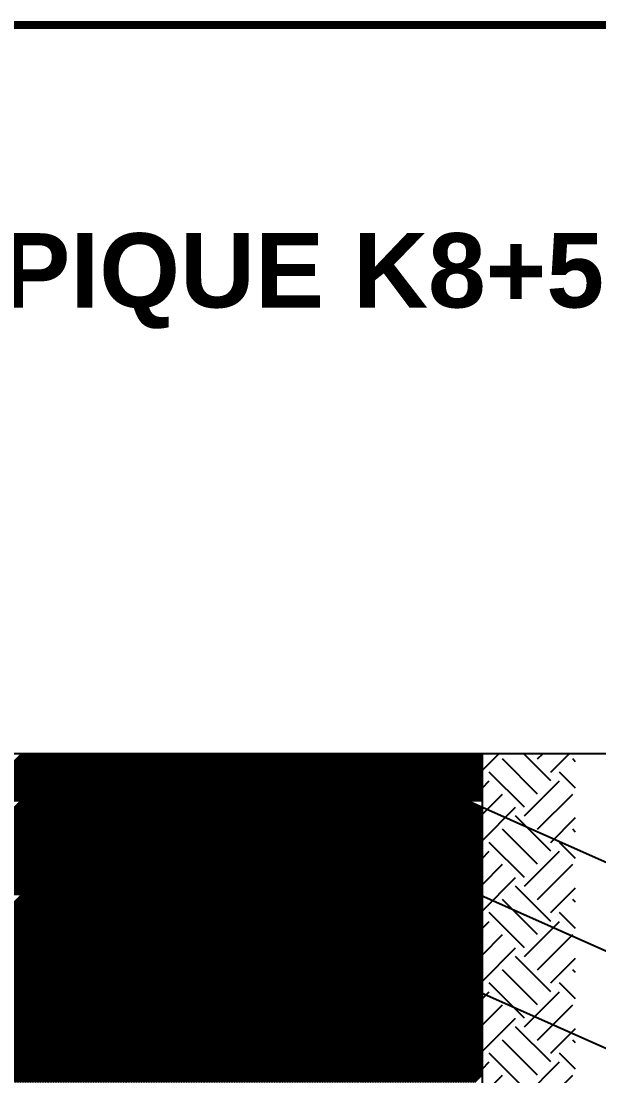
# Model space of a CAD drawing. Extents: x 2 to 26, y 2 to 19.6.
# Drawn here: x 14.13 to 17.82, y 12.88 to 19.61 of the extents above; entities that cross this region are included whole.
import ezdxf

# ---------------------------------------------------------------- set-up
doc = ezdxf.new("R2010")
doc.units = 0
doc.header["$MEASUREMENT"] = 0
doc.layers.get('0').update_dxf_attribs({"linetype": 'CONTINUOUS'})
doc.layers.add('COTAS', color=7, linetype='CONTINUOUS')
doc.layers.add('SELLO', color=7, linetype='CONTINUOUS')
doc.styles.add('NEGRILLA', font='sasb____')

# ---------------------------------------------------------------- blocks, each defined once
blk = doc.blocks.new('*X7')
at = {"color": 0}
for p, q in [((17.0724, 14.8274), (17.1817, 14.9366)), ((17.4273, 14.6771), (17.2028, 14.9016)), ((17.5115, 14.7613), (17.3362, 14.9366)), ((17.4273, 14.9016), (17.4623, 14.9366)), ((17.5115, 14.8174), (17.6307, 14.9366)), ((17.67, 14.8834), (17.6518, 14.9016)), ((17.0724, 14.7151), (17.1186, 14.7613)), ((17.3431, 14.5929), (17.1186, 14.8174)), ((17.3431, 14.5368), (17.5676, 14.7613)), ((17.67, 14.7151), (17.5676, 14.8174)), ((17.0724, 14.5467), (17.2028, 14.6771)), ((17.4273, 14.4526), (17.6518, 14.6771)), ((17.0724, 14.3783), (17.287, 14.5929)), ((17.5115, 14.3123), (17.287, 14.5368)), ((17.5115, 14.3684), (17.67, 14.5269)), ((17.4273, 14.2281), (17.2028, 14.4526)), ((17.67, 14.4344), (17.6518, 14.4526)), ((17.3431, 14.1439), (17.1186, 14.3684)), ((17.67, 14.266), (17.5676, 14.3684)), ((17.0724, 14.2661), (17.1186, 14.3123)), ((17.3431, 14.0878), (17.5676, 14.3123)), ((17.0724, 14.0977), (17.2028, 14.2281)), ((17.4273, 14.0036), (17.6518, 14.2281)), ((17.0724, 13.9293), (17.287, 14.1439)), ((17.5115, 13.8633), (17.287, 14.0878)), ((17.5115, 13.9194), (17.67, 14.0779)), ((17.4273, 13.7791), (17.2028, 14.0036)), ((17.67, 13.9854), (17.6518, 14.0036)), ((17.3431, 13.6949), (17.1186, 13.9194)), ((17.67, 13.817), (17.5676, 13.9194)), ((17.0724, 13.8171), (17.1186, 13.8633)), ((17.3431, 13.6388), (17.5676, 13.8633)), ((17.0724, 13.6487), (17.2028, 13.7791)), ((17.4273, 13.5546), (17.6518, 13.7791)), ((17.0724, 13.4803), (17.287, 13.6949)), ((17.5115, 13.4143), (17.287, 13.6388)), ((17.5115, 13.4704), (17.67, 13.6289)), ((17.4273, 13.3301), (17.2028, 13.5546)), ((17.67, 13.5364), (17.6518, 13.5546)), ((17.0724, 13.3681), (17.1186, 13.4143)), ((17.3431, 13.2459), (17.1186, 13.4704)), ((17.3431, 13.1898), (17.5676, 13.4143)), ((17.67, 13.368), (17.5676, 13.4704)), ((17.0724, 13.1997), (17.2028, 13.3301)), ((17.4273, 13.1056), (17.6518, 13.3301)), ((17.0724, 13.0313), (17.287, 13.2459)), ((17.5115, 12.9652), (17.287, 13.1898)), ((17.5115, 13.0214), (17.67, 13.1799)), ((17.4273, 12.8811), (17.2028, 13.1056)), ((17.67, 13.0874), (17.6518, 13.1056)), ((17.3431, 12.7969), (17.1186, 13.0214)), ((17.67, 12.919), (17.5676, 13.0214)), ((17.0724, 12.919), (17.1186, 12.9652)), ((17.3431, 12.7407), (17.5676, 12.9652)), ((17.0724, 12.7507), (17.2028, 12.8811)), ((17.4273, 12.6565), (17.6518, 12.8811))]:
    blk.add_line(p, q, dxfattribs=at)
blk = doc.blocks.new('*X14')
at = {"color": 0}
for p, q in [((13.8305, 14.6366), (14.1305, 14.9366)), ((13.8411, 14.6366), (14.1411, 14.9366)), ((13.8517, 14.6366), (14.1517, 14.9366)), ((13.8623, 14.6366), (14.1623, 14.9366)), ((13.8729, 14.6366), (14.1729, 14.9366)), ((13.8835, 14.6366), (14.1835, 14.9366)), ((13.8941, 14.6366), (14.1941, 14.9366)), ((13.9047, 14.6366), (14.2047, 14.9366)), ((13.9154, 14.6366), (14.2154, 14.9366)), ((13.926, 14.6366), (14.226, 14.9366)), ((13.9366, 14.6366), (14.2366, 14.9366)), ((13.9472, 14.6366), (14.2472, 14.9366)), ((13.9578, 14.6366), (14.2578, 14.9366)), ((13.9684, 14.6366), (14.2684, 14.9366)), ((13.979, 14.6366), (14.279, 14.9366)), ((13.9896, 14.6366), (14.2896, 14.9366)), ((14.0002, 14.6366), (14.3002, 14.9366)), ((14.0108, 14.6366), (14.3108, 14.9366)), ((14.0214, 14.6366), (14.3214, 14.9366)), ((14.032, 14.6366), (14.332, 14.9366)), ((14.0426, 14.6366), (14.3426, 14.9366)), ((14.0532, 14.6366), (14.3532, 14.9366)), ((14.0638, 14.6366), (14.3638, 14.9366)), ((14.0745, 14.6366), (14.3745, 14.9366)), ((14.0851, 14.6366), (14.3851, 14.9366)), ((14.0957, 14.6366), (14.3957, 14.9366)), ((14.1063, 14.6366), (14.4063, 14.9366)), ((14.1169, 14.6366), (14.4169, 14.9366)), ((14.1275, 14.6366), (14.4275, 14.9366)), ((14.1381, 14.6366), (14.4381, 14.9366)), ((14.1487, 14.6366), (14.4487, 14.9366)), ((14.1593, 14.6366), (14.4593, 14.9366)), ((14.1699, 14.6366), (14.4699, 14.9366)), ((14.1805, 14.6366), (14.4805, 14.9366)), ((14.1911, 14.6366), (14.4911, 14.9366)), ((14.2017, 14.6366), (14.5017, 14.9366)), ((14.2123, 14.6366), (14.5123, 14.9366)), ((14.2229, 14.6366), (14.5229, 14.9366)), ((14.2336, 14.6366), (14.5336, 14.9366)), ((14.2442, 14.6366), (14.5442, 14.9366)), ((14.2548, 14.6366), (14.5548, 14.9366)), ((14.2654, 14.6366), (14.5654, 14.9366)), ((14.276, 14.6366), (14.576, 14.9366)), ((14.2866, 14.6366), (14.5866, 14.9366)), ((14.2972, 14.6366), (14.5972, 14.9366)), ((14.3078, 14.6366), (14.6078, 14.9366)), ((14.3184, 14.6366), (14.6184, 14.9366)), ((14.329, 14.6366), (14.629, 14.9366)), ((14.3396, 14.6366), (14.6396, 14.9366)), ((14.3502, 14.6366), (14.6502, 14.9366)), ((14.3608, 14.6366), (14.6608, 14.9366)), ((14.3714, 14.6366), (14.6714, 14.9366)), ((14.382, 14.6366), (14.682, 14.9366)), ((14.3927, 14.6366), (14.6927, 14.9366)), ((14.4033, 14.6366), (14.7033, 14.9366)), ((14.4139, 14.6366), (14.7139, 14.9366)), ((14.4245, 14.6366), (14.7245, 14.9366)), ((14.4351, 14.6366), (14.7351, 14.9366)), ((14.4457, 14.6366), (14.7457, 14.9366)), ((14.4563, 14.6366), (14.7563, 14.9366)), ((14.4669, 14.6366), (14.7669, 14.9366)), ((14.4775, 14.6366), (14.7775, 14.9366)), ((14.4881, 14.6366), (14.7881, 14.9366)), ((14.4987, 14.6366), (14.7987, 14.9366)), ((14.5093, 14.6366), (14.8093, 14.9366)), ((14.5199, 14.6366), (14.8199, 14.9366)), ((14.5305, 14.6366), (14.8305, 14.9366)), ((14.5411, 14.6366), (14.8411, 14.9366)), ((14.5518, 14.6366), (14.8518, 14.9366)), ((14.5624, 14.6366), (14.8624, 14.9366)), ((14.573, 14.6366), (14.873, 14.9366)), ((14.5836, 14.6366), (14.8836, 14.9366)), ((14.5942, 14.6366), (14.8942, 14.9366)), ((14.6048, 14.6366), (14.9048, 14.9366)), ((14.6154, 14.6366), (14.9154, 14.9366)), ((14.626, 14.6366), (14.926, 14.9366)), ((14.6366, 14.6366), (14.9366, 14.9366)), ((14.6472, 14.6366), (14.9472, 14.9366)), ((14.6578, 14.6366), (14.9578, 14.9366)), ((14.6684, 14.6366), (14.9684, 14.9366)), ((14.679, 14.6366), (14.979, 14.9366)), ((14.6896, 14.6366), (14.9896, 14.9366)), ((14.7002, 14.6366), (15.0002, 14.9366)), ((14.7109, 14.6366), (15.0109, 14.9366)), ((14.7215, 14.6366), (15.0215, 14.9366)), ((14.7321, 14.6366), (15.0321, 14.9366)), ((14.7427, 14.6366), (15.0427, 14.9366)), ((14.7533, 14.6366), (15.0533, 14.9366)), ((14.7639, 14.6366), (15.0639, 14.9366)), ((14.7745, 14.6366), (15.0745, 14.9366)), ((14.7851, 14.6366), (15.0851, 14.9366)), ((14.7957, 14.6366), (15.0957, 14.9366)), ((14.8063, 14.6366), (15.1063, 14.9366)), ((14.8169, 14.6366), (15.1169, 14.9366)), ((14.8275, 14.6366), (15.1275, 14.9366)), ((14.8381, 14.6366), (15.1381, 14.9366)), ((14.8487, 14.6366), (15.1487, 14.9366)), ((14.8593, 14.6366), (15.1593, 14.9366)), ((14.8699, 14.6366), (15.1699, 14.9366)), ((14.8806, 14.6366), (15.1806, 14.9366)), ((14.8912, 14.6366), (15.1912, 14.9366)), ((14.9018, 14.6366), (15.2018, 14.9366)), ((14.9124, 14.6366), (15.2124, 14.9366)), ((14.923, 14.6366), (15.223, 14.9366)), ((14.9336, 14.6366), (15.2336, 14.9366)), ((14.9442, 14.6366), (15.2442, 14.9366)), ((14.9548, 14.6366), (15.2548, 14.9366)), ((14.9654, 14.6366), (15.2654, 14.9366)), ((14.976, 14.6366), (15.276, 14.9366)), ((14.9866, 14.6366), (15.2866, 14.9366)), ((14.9972, 14.6366), (15.2972, 14.9366)), ((15.0078, 14.6366), (15.3078, 14.9366)), ((15.0184, 14.6366), (15.3184, 14.9366)), ((15.029, 14.6366), (15.329, 14.9366)), ((15.0397, 14.6366), (15.3397, 14.9366)), ((15.0503, 14.6366), (15.3503, 14.9366)), ((15.0609, 14.6366), (15.3609, 14.9366)), ((15.0715, 14.6366), (15.3715, 14.9366)), ((15.0821, 14.6366), (15.3821, 14.9366)), ((15.0927, 14.6366), (15.3927, 14.9366)), ((15.1033, 14.6366), (15.4033, 14.9366)), ((15.1139, 14.6366), (15.4139, 14.9366)), ((15.1245, 14.6366), (15.4245, 14.9366)), ((15.1351, 14.6366), (15.4351, 14.9366)), ((15.1457, 14.6366), (15.4457, 14.9366)), ((15.1563, 14.6366), (15.4563, 14.9366)), ((15.1669, 14.6366), (15.4669, 14.9366)), ((15.1775, 14.6366), (15.4775, 14.9366)), ((15.1881, 14.6366), (15.4881, 14.9366)), ((15.1988, 14.6366), (15.4988, 14.9366)), ((15.2094, 14.6366), (15.5094, 14.9366)), ((15.22, 14.6366), (15.52, 14.9366)), ((15.2306, 14.6366), (15.5306, 14.9366)), ((15.2412, 14.6366), (15.5412, 14.9366)), ((15.2518, 14.6366), (15.5518, 14.9366)), ((15.2624, 14.6366), (15.5624, 14.9366)), ((15.273, 14.6366), (15.573, 14.9366)), ((15.2836, 14.6366), (15.5836, 14.9366)), ((15.2942, 14.6366), (15.5942, 14.9366)), ((15.3048, 14.6366), (15.6048, 14.9366)), ((15.3154, 14.6366), (15.6154, 14.9366)), ((15.326, 14.6366), (15.626, 14.9366)), ((15.3366, 14.6366), (15.6366, 14.9366)), ((15.3472, 14.6366), (15.6472, 14.9366)), ((15.3579, 14.6366), (15.6579, 14.9366)), ((15.3685, 14.6366), (15.6685, 14.9366)), ((15.3791, 14.6366), (15.6791, 14.9366)), ((15.3897, 14.6366), (15.6897, 14.9366)), ((15.4003, 14.6366), (15.7003, 14.9366)), ((15.4109, 14.6366), (15.7109, 14.9366)), ((15.4215, 14.6366), (15.7215, 14.9366)), ((15.4321, 14.6366), (15.7321, 14.9366)), ((15.4427, 14.6366), (15.7427, 14.9366)), ((15.4533, 14.6366), (15.7533, 14.9366)), ((15.4639, 14.6366), (15.7639, 14.9366)), ((15.4745, 14.6366), (15.7745, 14.9366)), ((15.4851, 14.6366), (15.7851, 14.9366)), ((15.4957, 14.6366), (15.7957, 14.9366)), ((15.5063, 14.6366), (15.8063, 14.9366)), ((15.517, 14.6366), (15.817, 14.9366)), ((15.5276, 14.6366), (15.8276, 14.9366)), ((15.5382, 14.6366), (15.8382, 14.9366)), ((15.5488, 14.6366), (15.8488, 14.9366)), ((15.5594, 14.6366), (15.8594, 14.9366)), ((15.57, 14.6366), (15.87, 14.9366)), ((15.5806, 14.6366), (15.8806, 14.9366)), ((15.5912, 14.6366), (15.8912, 14.9366)), ((15.6018, 14.6366), (15.9018, 14.9366)), ((15.6124, 14.6366), (15.9124, 14.9366)), ((15.623, 14.6366), (15.923, 14.9366)), ((15.6336, 14.6366), (15.9336, 14.9366)), ((15.6442, 14.6366), (15.9442, 14.9366)), ((15.6548, 14.6366), (15.9548, 14.9366)), ((15.6654, 14.6366), (15.9654, 14.9366)), ((15.6761, 14.6366), (15.9761, 14.9366)), ((15.6867, 14.6366), (15.9867, 14.9366)), ((15.6973, 14.6366), (15.9973, 14.9366)), ((15.7079, 14.6366), (16.0079, 14.9366)), ((15.7185, 14.6366), (16.0185, 14.9366)), ((15.7291, 14.6366), (16.0291, 14.9366)), ((15.7397, 14.6366), (16.0397, 14.9366)), ((15.7503, 14.6366), (16.0503, 14.9366)), ((15.7609, 14.6366), (16.0609, 14.9366)), ((15.7715, 14.6366), (16.0715, 14.9366)), ((15.7821, 14.6366), (16.0821, 14.9366)), ((15.7927, 14.6366), (16.0927, 14.9366)), ((15.8033, 14.6366), (16.1033, 14.9366)), ((15.8139, 14.6366), (16.1139, 14.9366)), ((15.8245, 14.6366), (16.1245, 14.9366)), ((15.8352, 14.6366), (16.1352, 14.9366)), ((15.8458, 14.6366), (16.1458, 14.9366)), ((15.8564, 14.6366), (16.1564, 14.9366)), ((15.867, 14.6366), (16.167, 14.9366)), ((15.8776, 14.6366), (16.1776, 14.9366)), ((15.8882, 14.6366), (16.1882, 14.9366)), ((15.8988, 14.6366), (16.1988, 14.9366)), ((15.9094, 14.6366), (16.2094, 14.9366)), ((15.92, 14.6366), (16.22, 14.9366)), ((15.9306, 14.6366), (16.2306, 14.9366)), ((15.9412, 14.6366), (16.2412, 14.9366)), ((15.9518, 14.6366), (16.2518, 14.9366)), ((15.9624, 14.6366), (16.2624, 14.9366)), ((15.973, 14.6366), (16.273, 14.9366)), ((15.9836, 14.6366), (16.2836, 14.9366)), ((15.9942, 14.6366), (16.2942, 14.9366)), ((16.0049, 14.6366), (16.3049, 14.9366)), ((16.0155, 14.6366), (16.3155, 14.9366)), ((16.0261, 14.6366), (16.3261, 14.9366)), ((16.0367, 14.6366), (16.3367, 14.9366)), ((16.0473, 14.6366), (16.3473, 14.9366)), ((16.0579, 14.6366), (16.3579, 14.9366)), ((16.0685, 14.6366), (16.3685, 14.9366)), ((16.0791, 14.6366), (16.3791, 14.9366)), ((16.0897, 14.6366), (16.3897, 14.9366)), ((16.1003, 14.6366), (16.4003, 14.9366)), ((16.1109, 14.6366), (16.4109, 14.9366)), ((16.1215, 14.6366), (16.4215, 14.9366)), ((16.1321, 14.6366), (16.4321, 14.9366)), ((16.1427, 14.6366), (16.4427, 14.9366)), ((16.1533, 14.6366), (16.4533, 14.9366)), ((16.164, 14.6366), (16.464, 14.9366)), ((16.1746, 14.6366), (16.4746, 14.9366)), ((16.1852, 14.6366), (16.4852, 14.9366)), ((16.1958, 14.6366), (16.4958, 14.9366)), ((16.2064, 14.6366), (16.5064, 14.9366)), ((16.217, 14.6366), (16.517, 14.9366)), ((16.2276, 14.6366), (16.5276, 14.9366)), ((16.2382, 14.6366), (16.5382, 14.9366)), ((16.2488, 14.6366), (16.5488, 14.9366)), ((16.2594, 14.6366), (16.5594, 14.9366)), ((16.27, 14.6366), (16.57, 14.9366)), ((16.2806, 14.6366), (16.5806, 14.9366)), ((16.2912, 14.6366), (16.5912, 14.9366)), ((16.3018, 14.6366), (16.6018, 14.9366)), ((16.3124, 14.6366), (16.6124, 14.9366)), ((16.3231, 14.6366), (16.6231, 14.9366)), ((16.3337, 14.6366), (16.6337, 14.9366)), ((16.3443, 14.6366), (16.6443, 14.9366)), ((16.3549, 14.6366), (16.6549, 14.9366)), ((16.3655, 14.6366), (16.6655, 14.9366)), ((16.3761, 14.6366), (16.6761, 14.9366)), ((16.3867, 14.6366), (16.6867, 14.9366)), ((16.3973, 14.6366), (16.6973, 14.9366)), ((16.4079, 14.6366), (16.7079, 14.9366)), ((16.4185, 14.6366), (16.7185, 14.9366)), ((16.4291, 14.6366), (16.7291, 14.9366)), ((16.4397, 14.6366), (16.7397, 14.9366)), ((16.4503, 14.6366), (16.7503, 14.9366)), ((16.4609, 14.6366), (16.7609, 14.9366)), ((16.4715, 14.6366), (16.7715, 14.9366)), ((16.4822, 14.6366), (16.7822, 14.9366)), ((16.4928, 14.6366), (16.7928, 14.9366)), ((16.5034, 14.6366), (16.8034, 14.9366)), ((16.514, 14.6366), (16.814, 14.9366)), ((16.5246, 14.6366), (16.8246, 14.9366)), ((16.5352, 14.6366), (16.8352, 14.9366)), ((16.5458, 14.6366), (16.8458, 14.9366)), ((16.5564, 14.6366), (16.8564, 14.9366)), ((16.567, 14.6366), (16.867, 14.9366)), ((16.5776, 14.6366), (16.8776, 14.9366)), ((16.5882, 14.6366), (16.8882, 14.9366)), ((16.5988, 14.6366), (16.8988, 14.9366)), ((16.6094, 14.6366), (16.9094, 14.9366)), ((16.62, 14.6366), (16.92, 14.9366)), ((16.6306, 14.6366), (16.9306, 14.9366)), ((16.6413, 14.6366), (16.9413, 14.9366)), ((16.6519, 14.6366), (16.9519, 14.9366)), ((16.6625, 14.6366), (16.9625, 14.9366)), ((16.6731, 14.6366), (16.9731, 14.9366)), ((16.6837, 14.6366), (16.9837, 14.9366)), ((16.6943, 14.6366), (16.9943, 14.9366)), ((16.7049, 14.6366), (17.0049, 14.9366)), ((16.7155, 14.6366), (17.0155, 14.9366)), ((16.7261, 14.6366), (17.0261, 14.9366)), ((16.7367, 14.6366), (17.0367, 14.9366)), ((16.7473, 14.6366), (17.0473, 14.9366)), ((16.7579, 14.6366), (17.0579, 14.9366)), ((16.7685, 14.6366), (17.0685, 14.9366)), ((16.7791, 14.6366), (17.0724, 14.9299)), ((16.7897, 14.6366), (17.0724, 14.9193)), ((16.8004, 14.6366), (17.0724, 14.9087)), ((16.811, 14.6366), (17.0724, 14.8981)), ((16.8216, 14.6366), (17.0724, 14.8875)), ((16.8322, 14.6366), (17.0724, 14.8769)), ((16.8428, 14.6366), (17.0724, 14.8662)), ((16.8534, 14.6366), (17.0724, 14.8556)), ((16.864, 14.6366), (17.0724, 14.845)), ((16.8746, 14.6366), (17.0724, 14.8344)), ((16.8852, 14.6366), (17.0724, 14.8238)), ((16.8958, 14.6366), (17.0724, 14.8132)), ((16.9064, 14.6366), (17.0724, 14.8026)), ((16.917, 14.6366), (17.0724, 14.792)), ((16.9276, 14.6366), (17.0724, 14.7814)), ((16.9382, 14.6366), (17.0724, 14.7708)), ((16.9488, 14.6366), (17.0724, 14.7602)), ((16.9594, 14.6366), (17.0724, 14.7496)), ((16.9701, 14.6366), (17.0724, 14.739)), ((16.9807, 14.6366), (17.0724, 14.7284)), ((16.9913, 14.6366), (17.0724, 14.7178)), ((17.0019, 14.6366), (17.0724, 14.7071)), ((17.0125, 14.6366), (17.0724, 14.6965)), ((17.0231, 14.6366), (17.0724, 14.6859)), ((17.0337, 14.6366), (17.0724, 14.6753)), ((17.0443, 14.6366), (17.0724, 14.6647)), ((17.0549, 14.6366), (17.0724, 14.6541)), ((17.0655, 14.6366), (17.0724, 14.6435))]:
    blk.add_line(p, q, dxfattribs=at)
blk = doc.blocks.new('*X15')
at = {"color": 0}
for p, q in [((13.5301, 14.0392), (14.1275, 14.6366)), ((13.5381, 14.0366), (14.1381, 14.6366)), ((13.5487, 14.0366), (14.1487, 14.6366)), ((13.5593, 14.0366), (14.1593, 14.6366)), ((13.5699, 14.0366), (14.1699, 14.6366)), ((13.5805, 14.0366), (14.1805, 14.6366)), ((13.5911, 14.0366), (14.1911, 14.6366)), ((13.6017, 14.0366), (14.2017, 14.6366)), ((13.6123, 14.0366), (14.2123, 14.6366)), ((13.6229, 14.0366), (14.2229, 14.6366)), ((13.6336, 14.0366), (14.2336, 14.6366)), ((13.6442, 14.0366), (14.2442, 14.6366)), ((13.6548, 14.0366), (14.2548, 14.6366)), ((13.6654, 14.0366), (14.2654, 14.6366)), ((13.676, 14.0366), (14.276, 14.6366)), ((13.6866, 14.0366), (14.2866, 14.6366)), ((13.6972, 14.0366), (14.2972, 14.6366)), ((13.7078, 14.0366), (14.3078, 14.6366)), ((13.7184, 14.0366), (14.3184, 14.6366)), ((13.729, 14.0366), (14.329, 14.6366)), ((13.7396, 14.0366), (14.3396, 14.6366)), ((13.7502, 14.0366), (14.3502, 14.6366)), ((13.7608, 14.0366), (14.3608, 14.6366)), ((13.7714, 14.0366), (14.3714, 14.6366)), ((13.782, 14.0366), (14.382, 14.6366)), ((13.7927, 14.0366), (14.3927, 14.6366)), ((13.8033, 14.0366), (14.4033, 14.6366)), ((13.8139, 14.0366), (14.4139, 14.6366)), ((13.8245, 14.0366), (14.4245, 14.6366)), ((13.8351, 14.0366), (14.4351, 14.6366)), ((13.8457, 14.0366), (14.4457, 14.6366)), ((13.8563, 14.0366), (14.4563, 14.6366)), ((13.8669, 14.0366), (14.4669, 14.6366)), ((13.8775, 14.0366), (14.4775, 14.6366)), ((13.8881, 14.0366), (14.4881, 14.6366)), ((13.8987, 14.0366), (14.4987, 14.6366)), ((13.9093, 14.0366), (14.5093, 14.6366)), ((13.9199, 14.0366), (14.5199, 14.6366)), ((13.9305, 14.0366), (14.5305, 14.6366)), ((13.9411, 14.0366), (14.5411, 14.6366)), ((13.9518, 14.0366), (14.5518, 14.6366)), ((13.9624, 14.0366), (14.5624, 14.6366)), ((13.973, 14.0366), (14.573, 14.6366)), ((13.9836, 14.0366), (14.5836, 14.6366)), ((13.9942, 14.0366), (14.5942, 14.6366)), ((14.0048, 14.0366), (14.6048, 14.6366)), ((14.0154, 14.0366), (14.6154, 14.6366)), ((14.026, 14.0366), (14.626, 14.6366)), ((14.0366, 14.0366), (14.6366, 14.6366)), ((14.0472, 14.0366), (14.6472, 14.6366)), ((14.0578, 14.0366), (14.6578, 14.6366)), ((14.0684, 14.0366), (14.6684, 14.6366)), ((14.079, 14.0366), (14.679, 14.6366)), ((14.0896, 14.0366), (14.6896, 14.6366)), ((14.1002, 14.0366), (14.7002, 14.6366)), ((14.1109, 14.0366), (14.7109, 14.6366)), ((14.1215, 14.0366), (14.7215, 14.6366)), ((14.1321, 14.0366), (14.7321, 14.6366)), ((14.1427, 14.0366), (14.7427, 14.6366)), ((14.1533, 14.0366), (14.7533, 14.6366)), ((14.1639, 14.0366), (14.7639, 14.6366)), ((14.1745, 14.0366), (14.7745, 14.6366)), ((14.1851, 14.0366), (14.7851, 14.6366)), ((14.1957, 14.0366), (14.7957, 14.6366)), ((14.2063, 14.0366), (14.8063, 14.6366)), ((14.2169, 14.0366), (14.8169, 14.6366)), ((14.2275, 14.0366), (14.8275, 14.6366)), ((14.2381, 14.0366), (14.8381, 14.6366)), ((14.2487, 14.0366), (14.8487, 14.6366)), ((14.2593, 14.0366), (14.8593, 14.6366)), ((14.2699, 14.0366), (14.8699, 14.6366)), ((14.2806, 14.0366), (14.8806, 14.6366)), ((14.2912, 14.0366), (14.8912, 14.6366)), ((14.3018, 14.0366), (14.9018, 14.6366)), ((14.3124, 14.0366), (14.9124, 14.6366)), ((14.323, 14.0366), (14.923, 14.6366)), ((14.3336, 14.0366), (14.9336, 14.6366)), ((14.3442, 14.0366), (14.9442, 14.6366)), ((14.3548, 14.0366), (14.9548, 14.6366)), ((14.3654, 14.0366), (14.9654, 14.6366)), ((14.376, 14.0366), (14.976, 14.6366)), ((14.3866, 14.0366), (14.9866, 14.6366)), ((14.3972, 14.0366), (14.9972, 14.6366)), ((14.4078, 14.0366), (15.0078, 14.6366)), ((14.4184, 14.0366), (15.0184, 14.6366)), ((14.429, 14.0366), (15.029, 14.6366)), ((14.4397, 14.0366), (15.0397, 14.6366)), ((14.4503, 14.0366), (15.0503, 14.6366)), ((14.4609, 14.0366), (15.0609, 14.6366)), ((14.4715, 14.0366), (15.0715, 14.6366)), ((14.4821, 14.0366), (15.0821, 14.6366)), ((14.4927, 14.0366), (15.0927, 14.6366)), ((14.5033, 14.0366), (15.1033, 14.6366)), ((14.5139, 14.0366), (15.1139, 14.6366)), ((14.5245, 14.0366), (15.1245, 14.6366)), ((14.5351, 14.0366), (15.1351, 14.6366)), ((14.5457, 14.0366), (15.1457, 14.6366)), ((14.5563, 14.0366), (15.1563, 14.6366)), ((14.5669, 14.0366), (15.1669, 14.6366)), ((14.5775, 14.0366), (15.1775, 14.6366)), ((14.5881, 14.0366), (15.1881, 14.6366)), ((14.5988, 14.0366), (15.1988, 14.6366)), ((14.6094, 14.0366), (15.2094, 14.6366)), ((14.62, 14.0366), (15.22, 14.6366)), ((14.6306, 14.0366), (15.2306, 14.6366)), ((14.6412, 14.0366), (15.2412, 14.6366)), ((14.6518, 14.0366), (15.2518, 14.6366)), ((14.6624, 14.0366), (15.2624, 14.6366)), ((14.673, 14.0366), (15.273, 14.6366)), ((14.6836, 14.0366), (15.2836, 14.6366)), ((14.6942, 14.0366), (15.2942, 14.6366)), ((14.7048, 14.0366), (15.3048, 14.6366)), ((14.7154, 14.0366), (15.3154, 14.6366)), ((14.726, 14.0366), (15.326, 14.6366)), ((14.7366, 14.0366), (15.3366, 14.6366)), ((14.7472, 14.0366), (15.3472, 14.6366)), ((14.7579, 14.0366), (15.3579, 14.6366)), ((14.7685, 14.0366), (15.3685, 14.6366)), ((14.7791, 14.0366), (15.3791, 14.6366)), ((14.7897, 14.0366), (15.3897, 14.6366)), ((14.8003, 14.0366), (15.4003, 14.6366)), ((14.8109, 14.0366), (15.4109, 14.6366)), ((14.8215, 14.0366), (15.4215, 14.6366)), ((14.8321, 14.0366), (15.4321, 14.6366)), ((14.8427, 14.0366), (15.4427, 14.6366)), ((14.8533, 14.0366), (15.4533, 14.6366)), ((14.8639, 14.0366), (15.4639, 14.6366)), ((14.8745, 14.0366), (15.4745, 14.6366)), ((14.8851, 14.0366), (15.4851, 14.6366)), ((14.8957, 14.0366), (15.4957, 14.6366)), ((14.9063, 14.0366), (15.5063, 14.6366)), ((14.917, 14.0366), (15.517, 14.6366)), ((14.9276, 14.0366), (15.5276, 14.6366)), ((14.9382, 14.0366), (15.5382, 14.6366)), ((14.9488, 14.0366), (15.5488, 14.6366)), ((14.9594, 14.0366), (15.5594, 14.6366)), ((14.97, 14.0366), (15.57, 14.6366)), ((14.9806, 14.0366), (15.5806, 14.6366)), ((14.9912, 14.0366), (15.5912, 14.6366)), ((15.0018, 14.0366), (15.6018, 14.6366)), ((15.0124, 14.0366), (15.6124, 14.6366)), ((15.023, 14.0366), (15.623, 14.6366)), ((15.0336, 14.0366), (15.6336, 14.6366)), ((15.0442, 14.0366), (15.6442, 14.6366)), ((15.0548, 14.0366), (15.6548, 14.6366)), ((15.0654, 14.0366), (15.6654, 14.6366)), ((15.0761, 14.0366), (15.6761, 14.6366)), ((15.0867, 14.0366), (15.6867, 14.6366)), ((15.0973, 14.0366), (15.6973, 14.6366)), ((15.1079, 14.0366), (15.7079, 14.6366)), ((15.1185, 14.0366), (15.7185, 14.6366)), ((15.1291, 14.0366), (15.7291, 14.6366)), ((15.1397, 14.0366), (15.7397, 14.6366)), ((15.1503, 14.0366), (15.7503, 14.6366)), ((15.1609, 14.0366), (15.7609, 14.6366)), ((15.1715, 14.0366), (15.7715, 14.6366)), ((15.1821, 14.0366), (15.7821, 14.6366)), ((15.1927, 14.0366), (15.7927, 14.6366)), ((15.2033, 14.0366), (15.8033, 14.6366)), ((15.2139, 14.0366), (15.8139, 14.6366)), ((15.2245, 14.0366), (15.8245, 14.6366)), ((15.2352, 14.0366), (15.8352, 14.6366)), ((15.2458, 14.0366), (15.8458, 14.6366)), ((15.2564, 14.0366), (15.8564, 14.6366)), ((15.267, 14.0366), (15.867, 14.6366)), ((15.2776, 14.0366), (15.8776, 14.6366)), ((15.2882, 14.0366), (15.8882, 14.6366)), ((15.2988, 14.0366), (15.8988, 14.6366)), ((15.3094, 14.0366), (15.9094, 14.6366)), ((15.32, 14.0366), (15.92, 14.6366)), ((15.3306, 14.0366), (15.9306, 14.6366)), ((15.3412, 14.0366), (15.9412, 14.6366)), ((15.3518, 14.0366), (15.9518, 14.6366)), ((15.3624, 14.0366), (15.9624, 14.6366)), ((15.373, 14.0366), (15.973, 14.6366)), ((15.3836, 14.0366), (15.9836, 14.6366)), ((15.3942, 14.0366), (15.9942, 14.6366)), ((15.4049, 14.0366), (16.0049, 14.6366)), ((15.4155, 14.0366), (16.0155, 14.6366)), ((15.4261, 14.0366), (16.0261, 14.6366)), ((15.4367, 14.0366), (16.0367, 14.6366)), ((15.4473, 14.0366), (16.0473, 14.6366)), ((15.4579, 14.0366), (16.0579, 14.6366)), ((15.4685, 14.0366), (16.0685, 14.6366)), ((15.4791, 14.0366), (16.0791, 14.6366)), ((15.4897, 14.0366), (16.0897, 14.6366)), ((15.5003, 14.0366), (16.1003, 14.6366)), ((15.5109, 14.0366), (16.1109, 14.6366)), ((15.5215, 14.0366), (16.1215, 14.6366)), ((15.5321, 14.0366), (16.1321, 14.6366)), ((15.5427, 14.0366), (16.1427, 14.6366)), ((15.5533, 14.0366), (16.1533, 14.6366)), ((15.564, 14.0366), (16.164, 14.6366)), ((15.5746, 14.0366), (16.1746, 14.6366)), ((15.5852, 14.0366), (16.1852, 14.6366)), ((15.5958, 14.0366), (16.1958, 14.6366)), ((15.6064, 14.0366), (16.2064, 14.6366)), ((15.617, 14.0366), (16.217, 14.6366)), ((15.6276, 14.0366), (16.2276, 14.6366)), ((15.6382, 14.0366), (16.2382, 14.6366)), ((15.6488, 14.0366), (16.2488, 14.6366)), ((15.6594, 14.0366), (16.2594, 14.6366)), ((15.67, 14.0366), (16.27, 14.6366)), ((15.6806, 14.0366), (16.2806, 14.6366)), ((15.6912, 14.0366), (16.2912, 14.6366)), ((15.7018, 14.0366), (16.3018, 14.6366)), ((15.7124, 14.0366), (16.3124, 14.6366)), ((15.7231, 14.0366), (16.3231, 14.6366)), ((15.7337, 14.0366), (16.3337, 14.6366)), ((15.7443, 14.0366), (16.3443, 14.6366)), ((15.7549, 14.0366), (16.3549, 14.6366)), ((15.7655, 14.0366), (16.3655, 14.6366)), ((15.7761, 14.0366), (16.3761, 14.6366)), ((15.7867, 14.0366), (16.3867, 14.6366)), ((15.7973, 14.0366), (16.3973, 14.6366)), ((15.8079, 14.0366), (16.4079, 14.6366)), ((15.8185, 14.0366), (16.4185, 14.6366)), ((15.8291, 14.0366), (16.4291, 14.6366)), ((15.8397, 14.0366), (16.4397, 14.6366)), ((15.8503, 14.0366), (16.4503, 14.6366)), ((15.8609, 14.0366), (16.4609, 14.6366)), ((15.8715, 14.0366), (16.4715, 14.6366)), ((15.8822, 14.0366), (16.4822, 14.6366)), ((15.8928, 14.0366), (16.4928, 14.6366)), ((15.9034, 14.0366), (16.5034, 14.6366)), ((15.914, 14.0366), (16.514, 14.6366)), ((15.9246, 14.0366), (16.5246, 14.6366)), ((15.9352, 14.0366), (16.5352, 14.6366)), ((15.9458, 14.0366), (16.5458, 14.6366)), ((15.9564, 14.0366), (16.5564, 14.6366)), ((15.967, 14.0366), (16.567, 14.6366)), ((15.9776, 14.0366), (16.5776, 14.6366)), ((15.9882, 14.0366), (16.5882, 14.6366)), ((15.9988, 14.0366), (16.5988, 14.6366)), ((16.0094, 14.0366), (16.6094, 14.6366)), ((16.02, 14.0366), (16.62, 14.6366)), ((16.0306, 14.0366), (16.6306, 14.6366)), ((16.0413, 14.0366), (16.6413, 14.6366)), ((16.0519, 14.0366), (16.6519, 14.6366)), ((16.0625, 14.0366), (16.6625, 14.6366)), ((16.0731, 14.0366), (16.6731, 14.6366)), ((16.0837, 14.0366), (16.6837, 14.6366)), ((16.0943, 14.0366), (16.6943, 14.6366)), ((16.1049, 14.0366), (16.7049, 14.6366)), ((16.1155, 14.0366), (16.7155, 14.6366)), ((16.1261, 14.0366), (16.7261, 14.6366)), ((16.1367, 14.0366), (16.7367, 14.6366)), ((16.1473, 14.0366), (16.7473, 14.6366)), ((16.1579, 14.0366), (16.7579, 14.6366)), ((16.1685, 14.0366), (16.7685, 14.6366)), ((16.1791, 14.0366), (16.7791, 14.6366)), ((16.1897, 14.0366), (16.7897, 14.6366)), ((16.2004, 14.0366), (16.8004, 14.6366)), ((16.211, 14.0366), (16.811, 14.6366)), ((16.2216, 14.0366), (16.8216, 14.6366)), ((16.2322, 14.0366), (16.8322, 14.6366)), ((16.2428, 14.0366), (16.8428, 14.6366)), ((16.2534, 14.0366), (16.8534, 14.6366)), ((16.264, 14.0366), (16.864, 14.6366)), ((16.2746, 14.0366), (16.8746, 14.6366)), ((16.2852, 14.0366), (16.8852, 14.6366)), ((16.2958, 14.0366), (16.8958, 14.6366)), ((16.3064, 14.0366), (16.9064, 14.6366)), ((16.317, 14.0366), (16.917, 14.6366)), ((16.3276, 14.0366), (16.9276, 14.6366)), ((16.3382, 14.0366), (16.9382, 14.6366)), ((16.3488, 14.0366), (16.9488, 14.6366)), ((16.3594, 14.0366), (16.9594, 14.6366)), ((16.3701, 14.0366), (16.9701, 14.6366)), ((16.3807, 14.0366), (16.9791, 14.6351)), ((16.3913, 14.0366), (16.9865, 14.6318)), ((16.4019, 14.0366), (16.9938, 14.6285)), ((16.4125, 14.0366), (17.0011, 14.6253)), ((16.4231, 14.0366), (17.0085, 14.622)), ((16.4337, 14.0366), (17.0158, 14.6187)), ((16.4443, 14.0366), (17.0232, 14.6155)), ((16.4549, 14.0366), (17.0305, 14.6122)), ((16.4655, 14.0366), (17.0378, 14.6089)), ((16.4761, 14.0366), (17.0452, 14.6057)), ((16.4867, 14.0366), (17.0525, 14.6024)), ((16.4973, 14.0366), (17.0599, 14.5991)), ((16.5079, 14.0366), (17.0672, 14.5959)), ((16.5185, 14.0366), (17.0724, 14.5905)), ((16.5292, 14.0366), (17.0724, 14.5799)), ((16.5398, 14.0366), (17.0724, 14.5693)), ((16.5504, 14.0366), (17.0724, 14.5587)), ((16.561, 14.0366), (17.0724, 14.548)), ((16.5716, 14.0366), (17.0724, 14.5374)), ((16.5822, 14.0366), (17.0724, 14.5268)), ((16.5928, 14.0366), (17.0724, 14.5162)), ((16.6034, 14.0366), (17.0724, 14.5056)), ((16.614, 14.0366), (17.0724, 14.495)), ((16.6246, 14.0366), (17.0724, 14.4844)), ((16.6352, 14.0366), (17.0724, 14.4738)), ((16.6458, 14.0366), (17.0724, 14.4632)), ((16.6564, 14.0366), (17.0724, 14.4526)), ((16.667, 14.0366), (17.0724, 14.442)), ((16.6776, 14.0366), (17.0724, 14.4314)), ((16.6883, 14.0366), (17.0724, 14.4208)), ((16.6989, 14.0366), (17.0724, 14.4102)), ((16.7095, 14.0366), (17.0724, 14.3996)), ((16.7201, 14.0366), (17.0724, 14.3889)), ((16.7307, 14.0366), (17.0724, 14.3783)), ((16.7413, 14.0366), (17.0724, 14.3677)), ((16.7519, 14.0366), (17.0724, 14.3571)), ((16.7625, 14.0366), (17.0724, 14.3465)), ((16.7731, 14.0366), (17.0724, 14.3359)), ((16.7837, 14.0366), (17.0724, 14.3253)), ((16.7943, 14.0366), (17.0724, 14.3147)), ((16.8049, 14.0366), (17.0724, 14.3041)), ((16.8155, 14.0366), (17.0724, 14.2935)), ((16.8261, 14.0366), (17.0724, 14.2829)), ((16.8367, 14.0366), (17.0724, 14.2723)), ((16.8474, 14.0366), (17.0724, 14.2617)), ((16.858, 14.0366), (17.0724, 14.2511)), ((16.8686, 14.0366), (17.0724, 14.2405)), ((16.8792, 14.0366), (17.0724, 14.2298)), ((16.8898, 14.0366), (17.0724, 14.2192)), ((16.9004, 14.0366), (17.0724, 14.2086)), ((16.911, 14.0366), (17.0724, 14.198)), ((16.9216, 14.0366), (17.0724, 14.1874)), ((16.9322, 14.0366), (17.0724, 14.1768)), ((16.9428, 14.0366), (17.0724, 14.1662)), ((16.9534, 14.0366), (17.0724, 14.1556)), ((16.964, 14.0366), (17.0724, 14.145)), ((16.9746, 14.0366), (17.0724, 14.1344)), ((16.9852, 14.0366), (17.0724, 14.1238)), ((16.9958, 14.0366), (17.0724, 14.1132)), ((17.0065, 14.0366), (17.0724, 14.1026)), ((17.0171, 14.0366), (17.0724, 14.092)), ((17.0277, 14.0366), (17.0724, 14.0814)), ((17.0383, 14.0366), (17.0724, 14.0707)), ((17.0489, 14.0366), (17.0724, 14.0601)), ((17.0595, 14.0366), (17.0724, 14.0495)), ((17.0701, 14.0366), (17.0724, 14.0389))]:
    blk.add_line(p, q, dxfattribs=at)
blk = doc.blocks.new('*X16')
at = {"color": 0}
for p, q in [((13.5136, 12.8454), (14.7048, 14.0366)), ((13.5138, 12.8561), (14.6942, 14.0366)), ((13.5139, 12.8669), (14.6836, 14.0366)), ((13.5141, 12.8777), (14.673, 14.0366)), ((13.5142, 12.8884), (14.6624, 14.0366)), ((13.5143, 12.8992), (14.6518, 14.0366)), ((13.5145, 12.9099), (14.6412, 14.0366)), ((13.5146, 12.9207), (14.6306, 14.0366)), ((13.5148, 12.9314), (14.62, 14.0366)), ((13.5149, 12.9422), (14.6094, 14.0366)), ((13.5151, 12.9529), (14.5988, 14.0366)), ((13.5152, 12.9637), (14.5881, 14.0366)), ((13.5154, 12.9745), (14.5775, 14.0366)), ((13.5154, 12.8366), (14.7154, 14.0366)), ((13.5155, 12.9852), (14.5669, 14.0366)), ((13.5157, 12.996), (14.5563, 14.0366)), ((13.5158, 13.0067), (14.5457, 14.0366)), ((13.516, 13.0175), (14.5351, 14.0366)), ((13.5161, 13.0282), (14.5245, 14.0366)), ((13.5163, 13.039), (14.5139, 14.0366)), ((13.5164, 13.0497), (14.5033, 14.0366)), ((13.5166, 13.0605), (14.4927, 14.0366)), ((13.5167, 13.0712), (14.4821, 14.0366)), ((13.5169, 13.082), (14.4715, 14.0366)), ((13.517, 13.0928), (14.4609, 14.0366)), ((13.5172, 13.1035), (14.4503, 14.0366)), ((13.5173, 13.1143), (14.4397, 14.0366)), ((13.5175, 13.125), (14.429, 14.0366)), ((13.5176, 13.1358), (14.4184, 14.0366)), ((13.5178, 13.1465), (14.4078, 14.0366)), ((13.5179, 13.1573), (14.3972, 14.0366)), ((13.5181, 13.168), (14.3866, 14.0366)), ((13.5182, 13.1788), (14.376, 14.0366)), ((13.5184, 13.1896), (14.3654, 14.0366)), ((13.5185, 13.2003), (14.3548, 14.0366)), ((13.5187, 13.2111), (14.3442, 14.0366)), ((13.5188, 13.2218), (14.3336, 14.0366)), ((13.519, 13.2326), (14.323, 14.0366)), ((13.5191, 13.2433), (14.3124, 14.0366)), ((13.5192, 13.2541), (14.3018, 14.0366)), ((13.5194, 13.2648), (14.2912, 14.0366)), ((13.5195, 13.2756), (14.2806, 14.0366)), ((13.5197, 13.2863), (14.2699, 14.0366)), ((13.5198, 13.2971), (14.2593, 14.0366)), ((13.52, 13.3079), (14.2487, 14.0366)), ((13.5201, 13.3186), (14.2381, 14.0366)), ((13.5203, 13.3294), (14.2275, 14.0366)), ((13.5204, 13.3401), (14.2169, 14.0366)), ((13.5206, 13.3509), (14.2063, 14.0366)), ((13.5207, 13.3616), (14.1957, 14.0366)), ((13.5209, 13.3724), (14.1851, 14.0366)), ((13.521, 13.3831), (14.1745, 14.0366)), ((13.5212, 13.3939), (14.1639, 14.0366)), ((13.5213, 13.4047), (14.1533, 14.0366)), ((13.5215, 13.4154), (14.1427, 14.0366)), ((13.5216, 13.4262), (14.1321, 14.0366)), ((13.526, 12.8366), (14.726, 14.0366)), ((13.5366, 12.8366), (14.7366, 14.0366)), ((13.5472, 12.8366), (14.7472, 14.0366)), ((13.5579, 12.8366), (14.7579, 14.0366)), ((13.5685, 12.8366), (14.7685, 14.0366)), ((13.5791, 12.8366), (14.7791, 14.0366)), ((13.5897, 12.8366), (14.7897, 14.0366)), ((13.6003, 12.8366), (14.8003, 14.0366)), ((13.6109, 12.8366), (14.8109, 14.0366)), ((13.6215, 12.8366), (14.8215, 14.0366)), ((13.6321, 12.8366), (14.8321, 14.0366)), ((13.6427, 12.8366), (14.8427, 14.0366)), ((13.6533, 12.8366), (14.8533, 14.0366)), ((13.6639, 12.8366), (14.8639, 14.0366)), ((13.6745, 12.8366), (14.8745, 14.0366)), ((13.6851, 12.8366), (14.8851, 14.0366)), ((13.6957, 12.8366), (14.8957, 14.0366)), ((13.7063, 12.8366), (14.9063, 14.0366)), ((13.717, 12.8366), (14.917, 14.0366)), ((13.7276, 12.8366), (14.9276, 14.0366)), ((13.7382, 12.8366), (14.9382, 14.0366)), ((13.7488, 12.8366), (14.9488, 14.0366)), ((13.7594, 12.8366), (14.9594, 14.0366)), ((13.77, 12.8366), (14.97, 14.0366)), ((13.7806, 12.8366), (14.9806, 14.0366)), ((13.7912, 12.8366), (14.9912, 14.0366)), ((13.8018, 12.8366), (15.0018, 14.0366)), ((13.8124, 12.8366), (15.0124, 14.0366)), ((13.823, 12.8366), (15.023, 14.0366)), ((13.8336, 12.8366), (15.0336, 14.0366)), ((13.8442, 12.8366), (15.0442, 14.0366)), ((13.8548, 12.8366), (15.0548, 14.0366)), ((13.8654, 12.8366), (15.0654, 14.0366)), ((13.8761, 12.8366), (15.0761, 14.0366)), ((13.8867, 12.8366), (15.0867, 14.0366)), ((13.8973, 12.8366), (15.0973, 14.0366)), ((13.9079, 12.8366), (15.1079, 14.0366)), ((13.9185, 12.8366), (15.1185, 14.0366)), ((13.9291, 12.8366), (15.1291, 14.0366)), ((13.9397, 12.8366), (15.1397, 14.0366)), ((13.9503, 12.8366), (15.1503, 14.0366)), ((13.9609, 12.8366), (15.1609, 14.0366)), ((13.9715, 12.8366), (15.1715, 14.0366)), ((13.9821, 12.8366), (15.1821, 14.0366)), ((13.9927, 12.8366), (15.1927, 14.0366)), ((14.0033, 12.8366), (15.2033, 14.0366)), ((14.0139, 12.8366), (15.2139, 14.0366)), ((14.0245, 12.8366), (15.2245, 14.0366)), ((14.0352, 12.8366), (15.2352, 14.0366)), ((14.0458, 12.8366), (15.2458, 14.0366)), ((14.0564, 12.8366), (15.2564, 14.0366)), ((14.067, 12.8366), (15.267, 14.0366)), ((14.0776, 12.8366), (15.2776, 14.0366)), ((14.0882, 12.8366), (15.2882, 14.0366)), ((14.0988, 12.8366), (15.2988, 14.0366)), ((14.1094, 12.8366), (15.3094, 14.0366)), ((14.12, 12.8366), (15.32, 14.0366)), ((14.1306, 12.8366), (15.3306, 14.0366)), ((14.1412, 12.8366), (15.3412, 14.0366)), ((14.1518, 12.8366), (15.3518, 14.0366)), ((14.1624, 12.8366), (15.3624, 14.0366)), ((14.173, 12.8366), (15.373, 14.0366)), ((14.1836, 12.8366), (15.3836, 14.0366)), ((14.1942, 12.8366), (15.3942, 14.0366)), ((14.2049, 12.8366), (15.4049, 14.0366)), ((14.2155, 12.8366), (15.4155, 14.0366)), ((14.2261, 12.8366), (15.4261, 14.0366)), ((14.2367, 12.8366), (15.4367, 14.0366)), ((14.2473, 12.8366), (15.4473, 14.0366)), ((14.2579, 12.8366), (15.4579, 14.0366)), ((14.2685, 12.8366), (15.4685, 14.0366)), ((14.2791, 12.8366), (15.4791, 14.0366)), ((14.2897, 12.8366), (15.4897, 14.0366)), ((14.3003, 12.8366), (15.5003, 14.0366)), ((14.3109, 12.8366), (15.5109, 14.0366)), ((14.3215, 12.8366), (15.5215, 14.0366)), ((14.3321, 12.8366), (15.5321, 14.0366)), ((14.3427, 12.8366), (15.5427, 14.0366)), ((14.3533, 12.8366), (15.5533, 14.0366)), ((14.364, 12.8366), (15.564, 14.0366)), ((14.3746, 12.8366), (15.5746, 14.0366)), ((14.3852, 12.8366), (15.5852, 14.0366)), ((14.3958, 12.8366), (15.5958, 14.0366)), ((14.4064, 12.8366), (15.6064, 14.0366)), ((14.417, 12.8366), (15.617, 14.0366)), ((14.4276, 12.8366), (15.6276, 14.0366)), ((14.4382, 12.8366), (15.6382, 14.0366)), ((14.4488, 12.8366), (15.6488, 14.0366)), ((14.4594, 12.8366), (15.6594, 14.0366)), ((14.47, 12.8366), (15.67, 14.0366)), ((14.4806, 12.8366), (15.6806, 14.0366)), ((14.4912, 12.8366), (15.6912, 14.0366)), ((14.5018, 12.8366), (15.7018, 14.0366)), ((14.5124, 12.8366), (15.7124, 14.0366)), ((14.5231, 12.8366), (15.7231, 14.0366)), ((14.5337, 12.8366), (15.7337, 14.0366)), ((14.5443, 12.8366), (15.7443, 14.0366)), ((14.5549, 12.8366), (15.7549, 14.0366)), ((14.5655, 12.8366), (15.7655, 14.0366)), ((14.5761, 12.8366), (15.7761, 14.0366)), ((14.5867, 12.8366), (15.7867, 14.0366)), ((14.5973, 12.8366), (15.7973, 14.0366)), ((14.6079, 12.8366), (15.8079, 14.0366)), ((14.6185, 12.8366), (15.8185, 14.0366)), ((14.6291, 12.8366), (15.8291, 14.0366)), ((14.6397, 12.8366), (15.8397, 14.0366)), ((14.6503, 12.8366), (15.8503, 14.0366)), ((14.6609, 12.8366), (15.8609, 14.0366)), ((14.6715, 12.8366), (15.8715, 14.0366)), ((14.6822, 12.8366), (15.8822, 14.0366)), ((14.6928, 12.8366), (15.8928, 14.0366)), ((14.7034, 12.8366), (15.9034, 14.0366)), ((14.714, 12.8366), (15.914, 14.0366)), ((14.7246, 12.8366), (15.9246, 14.0366)), ((14.7352, 12.8366), (15.9352, 14.0366)), ((14.7458, 12.8366), (15.9458, 14.0366)), ((14.7564, 12.8366), (15.9564, 14.0366)), ((14.767, 12.8366), (15.967, 14.0366)), ((14.7776, 12.8366), (15.9776, 14.0366)), ((14.7882, 12.8366), (15.9882, 14.0366)), ((14.7988, 12.8366), (15.9988, 14.0366)), ((14.8094, 12.8366), (16.0094, 14.0366)), ((14.82, 12.8366), (16.02, 14.0366)), ((14.8306, 12.8366), (16.0306, 14.0366)), ((14.8413, 12.8366), (16.0413, 14.0366)), ((14.8519, 12.8366), (16.0519, 14.0366)), ((14.8625, 12.8366), (16.0625, 14.0366)), ((14.8731, 12.8366), (16.0731, 14.0366)), ((14.8837, 12.8366), (16.0837, 14.0366)), ((14.8943, 12.8366), (16.0943, 14.0366)), ((14.9049, 12.8366), (16.1049, 14.0366)), ((14.9155, 12.8366), (16.1155, 14.0366)), ((14.9261, 12.8366), (16.1261, 14.0366)), ((14.9367, 12.8366), (16.1367, 14.0366)), ((14.9473, 12.8366), (16.1473, 14.0366)), ((14.9579, 12.8366), (16.1579, 14.0366)), ((14.9685, 12.8366), (16.1685, 14.0366)), ((14.9791, 12.8366), (16.1791, 14.0366)), ((14.9897, 12.8366), (16.1897, 14.0366)), ((15.0004, 12.8366), (16.2004, 14.0366)), ((15.011, 12.8366), (16.211, 14.0366)), ((15.0216, 12.8366), (16.2216, 14.0366)), ((15.0322, 12.8366), (16.2322, 14.0366)), ((15.0428, 12.8366), (16.2428, 14.0366)), ((15.0534, 12.8366), (16.2534, 14.0366)), ((15.064, 12.8366), (16.264, 14.0366)), ((15.0746, 12.8366), (16.2746, 14.0366)), ((15.0852, 12.8366), (16.2852, 14.0366)), ((15.0958, 12.8366), (16.2958, 14.0366)), ((15.1064, 12.8366), (16.3064, 14.0366)), ((15.117, 12.8366), (16.317, 14.0366)), ((15.1276, 12.8366), (16.3276, 14.0366)), ((15.1382, 12.8366), (16.3382, 14.0366)), ((15.1488, 12.8366), (16.3488, 14.0366)), ((15.1594, 12.8366), (16.3594, 14.0366)), ((15.1701, 12.8366), (16.3701, 14.0366)), ((15.1807, 12.8366), (16.3807, 14.0366)), ((15.1913, 12.8366), (16.3913, 14.0366)), ((15.2019, 12.8366), (16.4019, 14.0366)), ((15.2125, 12.8366), (16.4125, 14.0366)), ((15.2231, 12.8366), (16.4231, 14.0366)), ((15.2337, 12.8366), (16.4337, 14.0366)), ((15.2443, 12.8366), (16.4443, 14.0366)), ((15.2549, 12.8366), (16.4549, 14.0366)), ((15.2655, 12.8366), (16.4655, 14.0366)), ((15.2761, 12.8366), (16.4761, 14.0366)), ((15.2867, 12.8366), (16.4867, 14.0366)), ((15.2973, 12.8366), (16.4973, 14.0366)), ((15.3079, 12.8366), (16.5079, 14.0366)), ((15.3185, 12.8366), (16.5185, 14.0366)), ((15.3292, 12.8366), (16.5292, 14.0366)), ((15.3398, 12.8366), (16.5398, 14.0366)), ((15.3504, 12.8366), (16.5504, 14.0366)), ((15.361, 12.8366), (16.561, 14.0366)), ((15.3716, 12.8366), (16.5716, 14.0366)), ((15.3822, 12.8366), (16.5822, 14.0366)), ((15.3928, 12.8366), (16.5928, 14.0366)), ((15.4034, 12.8366), (16.6034, 14.0366)), ((15.414, 12.8366), (16.614, 14.0366)), ((15.4246, 12.8366), (16.6246, 14.0366)), ((15.4352, 12.8366), (16.6352, 14.0366)), ((15.4458, 12.8366), (16.6458, 14.0366)), ((15.4564, 12.8366), (16.6564, 14.0366)), ((15.467, 12.8366), (16.667, 14.0366)), ((15.4776, 12.8366), (16.6776, 14.0366)), ((15.4883, 12.8366), (16.6883, 14.0366)), ((15.4989, 12.8366), (16.6989, 14.0366)), ((15.5095, 12.8366), (16.7095, 14.0366)), ((15.5201, 12.8366), (16.7201, 14.0366)), ((15.5307, 12.8366), (16.7307, 14.0366)), ((15.5413, 12.8366), (16.7413, 14.0366)), ((15.5519, 12.8366), (16.7519, 14.0366)), ((15.5625, 12.8366), (16.7625, 14.0366)), ((15.5731, 12.8366), (16.7731, 14.0366)), ((15.5837, 12.8366), (16.7837, 14.0366)), ((15.5943, 12.8366), (16.7943, 14.0366)), ((15.6049, 12.8366), (16.8049, 14.0366)), ((15.6155, 12.8366), (16.8155, 14.0366)), ((15.6261, 12.8366), (16.8261, 14.0366)), ((15.6367, 12.8366), (16.8367, 14.0366)), ((15.6474, 12.8366), (16.8474, 14.0366)), ((15.658, 12.8366), (16.858, 14.0366)), ((15.6686, 12.8366), (16.8686, 14.0366)), ((15.6792, 12.8366), (16.8792, 14.0366)), ((15.6898, 12.8366), (16.8898, 14.0366)), ((15.7004, 12.8366), (16.9004, 14.0366)), ((15.711, 12.8366), (16.911, 14.0366)), ((15.7216, 12.8366), (16.9216, 14.0366)), ((15.7322, 12.8366), (16.9322, 14.0366)), ((15.7428, 12.8366), (16.9428, 14.0366)), ((15.7534, 12.8366), (16.9534, 14.0366)), ((15.764, 12.8366), (16.964, 14.0366)), ((15.7746, 12.8366), (16.9746, 14.0366)), ((15.7852, 12.8366), (16.9852, 14.0366)), ((15.7958, 12.8366), (16.9958, 14.0366)), ((15.8065, 12.8366), (17.0065, 14.0366)), ((15.8171, 12.8366), (17.0171, 14.0366)), ((15.8277, 12.8366), (17.0277, 14.0366)), ((15.8383, 12.8366), (17.0383, 14.0366)), ((15.8489, 12.8366), (17.0489, 14.0366)), ((15.8595, 12.8366), (17.0574, 14.0345)), ((15.8701, 12.8366), (17.0647, 14.0312)), ((15.8807, 12.8366), (17.0721, 14.028)), ((15.8913, 12.8366), (17.0724, 14.0177)), ((15.9019, 12.8366), (17.0724, 14.0071)), ((15.9125, 12.8366), (17.0724, 13.9965)), ((15.9231, 12.8366), (17.0724, 13.9859)), ((15.9337, 12.8366), (17.0724, 13.9753)), ((15.9443, 12.8366), (17.0724, 13.9647)), ((15.9549, 12.8366), (17.0724, 13.9541)), ((15.9656, 12.8366), (17.0724, 13.9435)), ((15.9762, 12.8366), (17.0724, 13.9329)), ((15.9868, 12.8366), (17.0724, 13.9223)), ((15.9974, 12.8366), (17.0724, 13.9117)), ((16.008, 12.8366), (17.0724, 13.901)), ((16.0186, 12.8366), (17.0724, 13.8904)), ((16.0292, 12.8366), (17.0724, 13.8798)), ((16.0398, 12.8366), (17.0724, 13.8692)), ((16.0504, 12.8366), (17.0724, 13.8586)), ((16.061, 12.8366), (17.0724, 13.848)), ((16.0716, 12.8366), (17.0724, 13.8374)), ((16.0822, 12.8366), (17.0724, 13.8268)), ((16.0928, 12.8366), (17.0724, 13.8162)), ((16.1034, 12.8366), (17.0724, 13.8056)), ((16.114, 12.8366), (17.0724, 13.795)), ((16.1247, 12.8366), (17.0724, 13.7844)), ((16.1353, 12.8366), (17.0724, 13.7738)), ((16.1459, 12.8366), (17.0724, 13.7632)), ((16.1565, 12.8366), (17.0724, 13.7526)), ((16.1671, 12.8366), (17.0724, 13.7419)), ((16.1777, 12.8366), (17.0724, 13.7313)), ((16.1883, 12.8366), (17.0724, 13.7207)), ((16.1989, 12.8366), (17.0724, 13.7101)), ((16.2095, 12.8366), (17.0724, 13.6995)), ((16.2201, 12.8366), (17.0724, 13.6889)), ((16.2307, 12.8366), (17.0724, 13.6783)), ((16.2413, 12.8366), (17.0724, 13.6677)), ((16.2519, 12.8366), (17.0724, 13.6571)), ((16.2625, 12.8366), (17.0724, 13.6465)), ((16.2731, 12.8366), (17.0724, 13.6359)), ((16.2837, 12.8366), (17.0724, 13.6253)), ((16.2944, 12.8366), (17.0724, 13.6147)), ((16.305, 12.8366), (17.0724, 13.6041)), ((16.3156, 12.8366), (17.0724, 13.5935)), ((16.3262, 12.8366), (17.0724, 13.5828)), ((16.3368, 12.8366), (17.0724, 13.5722)), ((16.3474, 12.8366), (17.0724, 13.5616)), ((16.358, 12.8366), (17.0724, 13.551)), ((16.3686, 12.8366), (17.0724, 13.5404)), ((16.3792, 12.8366), (17.0724, 13.5298)), ((16.3898, 12.8366), (17.0724, 13.5192)), ((16.4004, 12.8366), (17.0724, 13.5086)), ((16.411, 12.8366), (17.0724, 13.498)), ((16.4216, 12.8366), (17.0724, 13.4874)), ((16.4322, 12.8366), (17.0724, 13.4768)), ((16.4428, 12.8366), (17.0724, 13.4662)), ((16.4535, 12.8366), (17.0724, 13.4556)), ((16.4641, 12.8366), (17.0724, 13.445)), ((16.4747, 12.8366), (17.0724, 13.4344)), ((16.4853, 12.8366), (17.0724, 13.4237)), ((16.4959, 12.8366), (17.0724, 13.4131)), ((16.5065, 12.8366), (17.0724, 13.4025)), ((16.5171, 12.8366), (17.0724, 13.3919)), ((16.5277, 12.8366), (17.0724, 13.3813)), ((16.5383, 12.8366), (17.0724, 13.3707)), ((16.5489, 12.8366), (17.0724, 13.3601)), ((16.5595, 12.8366), (17.0724, 13.3495)), ((16.5701, 12.8366), (17.0724, 13.3389)), ((16.5807, 12.8366), (17.0724, 13.3283)), ((16.5913, 12.8366), (17.0724, 13.3177)), ((16.6019, 12.8366), (17.0724, 13.3071)), ((16.6126, 12.8366), (17.0724, 13.2965)), ((16.6232, 12.8366), (17.0724, 13.2859)), ((16.6338, 12.8366), (17.0724, 13.2753)), ((16.6444, 12.8366), (17.0724, 13.2646)), ((16.655, 12.8366), (17.0724, 13.254)), ((16.6656, 12.8366), (17.0724, 13.2434)), ((16.6762, 12.8366), (17.0724, 13.2328)), ((16.6868, 12.8366), (17.0724, 13.2222)), ((16.6974, 12.8366), (17.0724, 13.2116)), ((16.708, 12.8366), (17.0724, 13.201)), ((16.7186, 12.8366), (17.0724, 13.1904)), ((16.7292, 12.8366), (17.0724, 13.1798)), ((16.7398, 12.8366), (17.0724, 13.1692)), ((16.7504, 12.8366), (17.0724, 13.1586)), ((16.761, 12.8366), (17.0724, 13.148)), ((16.7717, 12.8366), (17.0724, 13.1374)), ((16.7823, 12.8366), (17.0724, 13.1268)), ((16.7929, 12.8366), (17.0724, 13.1162)), ((16.8035, 12.8366), (17.0724, 13.1055)), ((16.8141, 12.8366), (17.0724, 13.0949)), ((16.8247, 12.8366), (17.0724, 13.0843)), ((16.8353, 12.8366), (17.0724, 13.0737)), ((16.8459, 12.8366), (17.0724, 13.0631)), ((16.8565, 12.8366), (17.0724, 13.0525)), ((16.8671, 12.8366), (17.0724, 13.0419)), ((16.8777, 12.8366), (17.0724, 13.0313)), ((16.8883, 12.8366), (17.0724, 13.0207)), ((16.8989, 12.8366), (17.0724, 13.0101)), ((16.9095, 12.8366), (17.0724, 12.9995)), ((16.9201, 12.8366), (17.0724, 12.9889)), ((16.9308, 12.8366), (17.0724, 12.9783)), ((16.9414, 12.8366), (17.0724, 12.9677)), ((16.952, 12.8366), (17.0724, 12.9571)), ((16.9626, 12.8366), (17.0724, 12.9464)), ((16.9732, 12.8366), (17.0724, 12.9358)), ((16.9838, 12.8366), (17.0724, 12.9252)), ((16.9944, 12.8366), (17.0724, 12.9146)), ((17.005, 12.8366), (17.0724, 12.904)), ((17.0156, 12.8366), (17.0724, 12.8934)), ((17.0262, 12.8366), (17.0724, 12.8828))]:
    blk.add_line(p, q, dxfattribs=at)

msp = doc.modelspace()

# ---------------------------------------------------------------- linework, layer by layer
for points in [[(2.1999, 14.9366), (24.0721, 14.9366)], [(17.0724, 14.9366), (17.0724, 5.9366)], [(9.8724, 14.6366), (17.0724, 14.6366)], [(9.8724, 14.0366), (17.0724, 14.0366)]]:
    msp.add_lwpolyline(points)
at = {"layer": 'COTAS'}
for points in [[(16.6301, 14.7903), (18.1849, 14.0987)], [(16.6201, 14.229), (18.1749, 13.5375)], [(16.6201, 13.6076), (18.1749, 12.9161)]]:
    msp.add_lwpolyline(points, dxfattribs=at)
at = {"layer": 'SELLO', "color": 7, "const_width": 0.05}
msp.add_lwpolyline([(2, 19.59), (2, 2), (25.94, 2), (25.94, 19.59)], close=True, dxfattribs=at)

# ---------------------------------------------------------------- block references
msp.add_blockref('*X7', (0, 0))
at = {"layer": 'COTAS'}
msp.add_blockref('*X14', (0, 0), dxfattribs=at)
at = {"layer": 'COTAS', "color": 251}
msp.add_blockref('*X15', (0, 0), dxfattribs=at)
at = {"layer": 'COTAS', "color": 42}
msp.add_blockref('*X16', (0, 0), dxfattribs=at)

# ---------------------------------------------------------------- texts
at = {"layer": 'SELLO', "style": 'NEGRILLA'}
msp.add_text('ESQUEMA APIQUE K8+500', height=0.475, dxfattribs=at).set_placement((9.9805, 17.7852))

doc.saveas('drawing.dxf')
